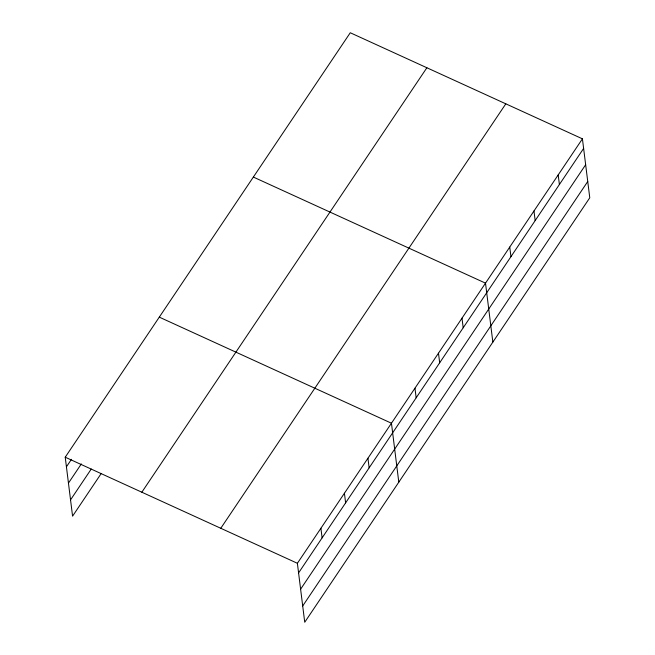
<?xml version="1.0" encoding="UTF-8"?>
<svg xmlns="http://www.w3.org/2000/svg" width="655" height="655" viewBox="0 0 655 655"><rect width="100%" height="100%" fill="white"/><g stroke="black" fill="none" stroke-linecap="round" stroke-linejoin="round"><path stroke-width="0.98" d="M101.124 473.647L72.574 516.165L65.23 457.206L350.269 32.75L582.426 138.835L589.77 197.794L304.731 622.25L297.386 563.284L582.426 138.835M66.425 466.81L71.469 459.311M68.456 483.103L81.335 463.928M70.543 499.88L91.258 469.029M141.84 492.208L426.88 67.76M220.776 528.282L505.816 103.826M298.59 572.896L583.621 148.439M300.612 589.181L585.652 164.732M302.708 605.965L587.74 181.509M253.354 177.063L485.511 283.148L492.855 342.106M159.288 317.135L391.453 423.22L398.797 482.178M65.23 457.206L297.386 563.284M558.199 174.91L559.395 184.522M533.972 210.992L535.168 220.596M509.746 247.066L510.941 256.678M461.996 318.166L463.2 327.77M438.482 353.184L439.677 362.788M414.967 388.202L416.162 397.806M367.938 458.238L369.133 467.842M344.424 493.248L345.619 502.86M320.909 528.266L322.104 537.878"/></g></svg>
